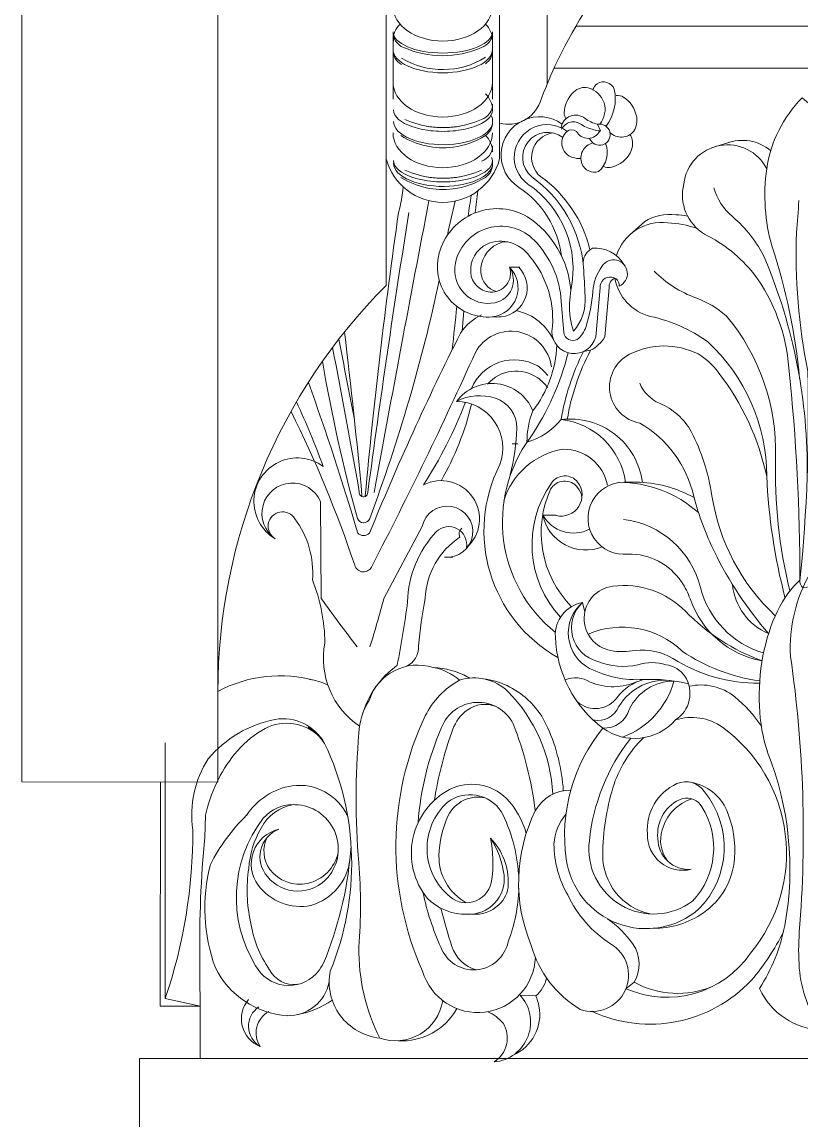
# Model space of a CAD drawing. Header units: millimetres. Extents: x 542654 to 551203, y 315718 to 321804.
# Drawn here: x 544213.4 to 544310.9, y 321024.6 to 321162.1 of the extents above; entities that cross this region are included whole.
import ezdxf

# ---------------------------------------------------------------- set-up
doc = ezdxf.new("R2010")
doc.units = ezdxf.units.MM
doc.layers.add('cad-block.com', color=250, linetype='Continuous')

msp = doc.modelspace()

# ---------------------------------------------------------------- linework, layer by layer
at = {"layer": 'cad-block.com', "color": 18, "lineweight": 15, "true_color": 0x000000}
for points in [[(544221.98, 321432.21), (544213.4, 321432.21), (544213.4, 321066.99), (544237.92, 321066.95), (544237.92, 321426.15)], [(544497.56, 321161.59), (544282.75, 321161.59)], [(544259.85, 321152.46), (544259.85, 321160.41)], [(544272.31, 321152.46), (544272.31, 321160.41)], [(544497.56, 321156.34), (544280.01, 321156.34)], [(544285.43, 321149.31), (544285.83, 321148.49)], [(544302.3, 321147.14), (544299.7, 321146.34)], [(544289.45, 321135.44), (544291.36, 321137.13), (544291.36, 321137.13)], [(544275.73, 321131.41), (544274.44, 321131.41)], [(544268.73, 321125.92), (544268.49, 321123.44)], [(544284.58, 321121.01), (544283.7, 321120.86)], [(544275.46, 321109.29), (544274.76, 321109.29)], [(544288.76, 321104.49), (544290.74, 321104.5)], [(544280.24, 321100.38), (544278.6, 321100.38)], [(544267.32, 321095.12), (544266.3, 321095.12), (544266.3, 321095.12), (544266.3, 321095.12), (544266.3, 321095.12)], [(544283.57, 321089.42), (544283.86, 321088.23)], [(544231.33, 321071.85), (544231.33, 321039.85)], [(544235.7, 321032.35), (544235.7, 321038.89), (544230.68, 321038.89), (544230.73, 321066.96)], [(544290.04, 321041.89), (544289.01, 321041.09)], [(544277.71, 321040.2), (544275.77, 321040.28)], [(544235.7, 321038.88), (544235.7, 321032.35)], [(544497.56, 321032.35), (544228.1, 321032.35), (544228.1, 321017.38), (544497.56, 321017.38)]]:
    msp.add_lwpolyline(points, dxfattribs=at)
for points in [[(544273.19, 321389.74), (544273.19, 321144.96, -0.765936), (544259, 321144.96), (544259, 321397.05)], [(544313.25, 321182.36), (544313.25, 321366.3, 0.820864), (544279.16, 321366.3), (544279.16, 321154.38)], [(544333.94, 321183.46, -0.874655), (544319.77, 321185.39, 1.163134), (544319.77, 321185.39, -0.274733), (544311.53, 321182.54, -0.223375), (544311.53, 321182.54, 0.265205), (544298.53, 321179.94, 0.114043), (544280.12, 321156.57, 0.018606), (544278.26, 321152.09, -0.388918), (544273.19, 321149.45, 0.149469)], [(544259.85, 321159.81, -0.204052), (544260.74, 321161.84, -1.230716)], [(544272.31, 321159.81, 0.204052), (544271.42, 321161.84, 1.230716)], [(544259.85, 321160.84, 0.315411), (544261.16, 321158.93, 1.230716)], [(544272.31, 321160.84, -0.329104), (544270.91, 321158.9, -1.230716)], [(544270.91, 321158.9, -0.209639), (544261.16, 321158.93, -6.055652)], [(544259.85, 321158.6, 0.278993), (544260.91, 321156.8, 1.230716)], [(544271.41, 321157.69, -0.283645), (544260.91, 321157.6, -6.055652)], [(544272.31, 321158.6, -0.255078), (544271.41, 321156.89, -1.230716)], [(544285.74, 321149.34, 0.549679), (544284.3, 321153.86, 0.27418), (544282.46, 321153.32, 0.199595), (544281.27, 321150.74, 0.113338), (544281.49, 321150, 785794.277615)], [(544284.88, 321153.64, -0.123858), (544285.39, 321154.39, -0.542119), (544285.39, 321154.39, -0.461689), (544287.55, 321153.7, -0.216729), (544286.53, 321149.05)], [(544272.31, 321151.1, 0.204052), (544271.42, 321153.13, 1.230716)], [(544287.01, 321148.28, 0.442894), (544289.99, 321148.43, 0.194733), (544290.32, 321150.36, 0.199595), (544288.7, 321152.7, 0.170967), (544287.8, 321152.9, 785794.277615)], [(544307.31, 321133.98, -0.10721), (544306.64, 321143.74, -0.160835), (544311.07, 321152.6, -0.035314), (544315.19, 321148.66, 1.723862)], [(544272.31, 321151.84, -0.329104), (544270.91, 321149.9, -1.230716)], [(544261.32, 321149.9, 0.1464), (544268.24, 321149.07, 0.1464)], [(544270.91, 321149.9, -0.1464), (544264, 321149.07, -0.1464)], [(544272.31, 321149.59, -0.255078), (544271.41, 321147.89, -1.230716)], [(544280.92, 321132.88, -0.089113), (544280.92, 321132.88, 0.219839), (544275.6, 321141.41, -1.029627), (544281.01, 321149.33)], [(544282.1, 321128.52, -0.089113), (544282.1, 321128.52, 0.30739), (544276.72, 321141.82, -1.011924), (544281.63, 321148.42)], [(544280.89, 321148.89, -0.579771), (544283.9, 321150.04)], [(544285.83, 321148.49, -0.414698), (544285.75, 321148.47, -0.054351), (544284.22, 321148.86, -0.055485), (544283.43, 321149.26, 0.474328), (544280.95, 321148.69, -0.582288)], [(544283.9, 321150.04, 0.107457), (544285.43, 321149.31, 1442348.621307)], [(544260.83, 321147.89, 0.173771), (544267.38, 321146.43, 6.055652)], [(544271.41, 321147.89, -0.10847), (544267.38, 321146.43, -6.055652)], [(544272.31, 321145.87, 0.204052), (544271.42, 321147.9, 1.230716)], [(544283.71, 321131.41, 0.21965), (544277.19, 321142.76, -0.974736), (544281.1, 321147.65)], [(544284.49, 321133.59, 0.182775), (544278.32, 321142.76, -0.633904), (544279.77, 321148.24)], [(544283.36, 321145.02, -0.124072), (544282.62, 321145.09, -0.638054), (544281.63, 321148.42, -0.04474), (544281.63, 321148.42, -0.04474)], [(544281.63, 321148.42, -0.308789), (544282.8, 321148.42, 0.608971), (544285.75, 321148.47)], [(544289.51, 321148.01, -0.117216), (544289.79, 321147.38, -0.194733), (544289.39, 321145.46, -0.199595), (544287.02, 321143.89, -0.126168), (544286.23, 321144)], [(544272.31, 321146.62, -0.329104), (544270.91, 321144.67, -1.230716)], [(544284.87, 321146.97, 0.449595), (544283.49, 321144.35, 0.38723), (544285.59, 321143.38, 0.886133), (544285.59, 321143.38, 0.313382), (544286.46, 321146.91, 785794.277615)], [(544305.02, 321130.6, 0.106196), (544298.86, 321135.55, -0.330214), (544296.25, 321141.86, -0.740794), (544306.64, 321143.74, -3.163728)], [(544301.62, 321146.93, -0.272681), (544307.14, 321146)], [(544259, 321144.96), (544259, 321131.34), (544259, 321129.13, 0.198608), (544237.92, 321078.31, 15.33169)], [(544272.31, 321144.37, -0.255078), (544271.41, 321142.66, -1.230716)], [(544260.83, 321142.66, 0.173771), (544267.38, 321141.21, 6.055652)], [(544261.32, 321143.56, 0.1464), (544268.24, 321142.73, 0.1464)], [(544270.91, 321143.56, -0.1464), (544264, 321142.73, -0.1464)], [(544271.41, 321142.66, -0.10847), (544267.38, 321141.21, -6.055652)], [(544261.12, 321141.47, -0.039144), (544260.54, 321138.27)], [(544270.12, 321138.21, -0.001326), (544270.47, 321140.97)], [(544306.4, 321132.52, 0.10725), (544302.33, 321137.75, -0.155827), (544300.03, 321141.37, -6.833505)], [(544257.49, 321103.23, -0.002589), (544264.35, 321139.73, -0.002589)], [(544266.66, 321135.4, -0.011135), (544267.63, 321139.68)], [(544269.26, 321137.8, -0.001228), (544269.63, 321140.43)], [(544310.79, 321092.13, 0.032939), (544311.76, 321118.41, -0.056907), (544310.35, 321135.78, 0.007846), (544310.66, 321139.75, -0.009538)], [(544256.37, 321102.79, -0.012721), (544260.54, 321138.27), (544260.54, 321138.27)], [(544256.69, 321103.23, -0.006584), (544261.84, 321138.27), (544261.84, 321138.27)], [(544276.67, 321137.74, 0.459898), (544265.89, 321133.93, 0.041388), (544265.57, 321132.94, 0.041388)], [(544282.1, 321128.52, 0.231049), (544276.67, 321137.74)], [(544297.87, 321136.3, 0.059979), (544294.25, 321136.98, 0.36159), (544287.82, 321132.86, 0.36159)], [(544296.73, 321137.81, 0.02415), (544295.25, 321137.98, 0.171499), (544291.36, 321137.13)], [(544274.44, 321131.41, -0.529558), (544272.62, 321126.97, -0.542328), (544267.66, 321131.93, -0.296741), (544272.15, 321136.42, -0.256079), (544277.51, 321134.8, -0.181484), (544280.91, 321127.13, 0.011463), (544281.23, 321123.27, 0.529397), (544282.92, 321122.36, 0.287354), (544282.92, 321122.36, -0.172993)], [(544279.74, 321123.38, 0.21172), (544276.94, 321132.78, 0.354921), (544271.62, 321134.31, 0.3067), (544269.57, 321130.73, 0.370824), (544272, 321128.3, 0.534157), (544274.44, 321131.41, 8.530922)], [(544274.16, 321134.58, 0.21172), (544274.16, 321134.58, 0.139064), (544272.91, 321134.31, 0.3067), (544270.86, 321130.73, 0.319594), (544272.81, 321128.38, 0.534157), (544272.81, 321128.38, 8.530922)], [(544265.57, 321132.94, 0.511766), (544272.25, 321125.2, 0.629067), (544274.44, 321131.41)], [(544288.76, 321131.74, 0.243152), (544288.76, 321131.74, 0.293221), (544284.81, 321133.78, 0.276192), (544283.65, 321132.03, 0.231265)], [(544310.75, 321117.47, 0.055702), (544307.31, 321133.98, -0.381708)], [(544272.25, 321125.2, 0.038189), (544273.4, 321125.2, 0.629067), (544275.58, 321131.41)], [(544283.71, 321131.41, 0.000261), (544283.89, 321127.78, -0.207649), (544282.43, 321123.39, -0.085267), (544281.94, 321126.92, 0.014662), (544282.1, 321128.52, 0.034849)], [(544288.16, 321129.05, 1.365028), (544286.01, 321131.51, 0.139299), (544284.86, 321128.39, -0.056208), (544284.01, 321123.98, -0.144052), (544282.92, 321122.36, -0.231379)], [(544311.71, 321105.26, 0.102031), (544306.4, 321132.52, -7259.273525)], [(544279.74, 321123.38, 0.882595), (544285.22, 321122.69, 0), (544285.77, 321128.83, -0.486696), (544287.24, 321130.17, -0.415656), (544288.16, 321129.05, 1.136714)], [(544284.58, 321121.01, 0.150656), (544286.35, 321122.69, 0), (544286.9, 321128.83, -0.341865), (544287.62, 321130.04, -0.415656), (544287.62, 321130.04, 1.136714)], [(544287.62, 321130.06, 0.298802), (544292.08, 321125.25, -0.102903), (544299.25, 321122.07)], [(544301.58, 321125.3, 0.095175), (544297.77, 321127.57, -0.111555), (544292.56, 321130.92, -5.93753)], [(544309.41, 321118.78, 0.140226), (544305.02, 321130.6, -4.106642)], [(544256.93, 321099.97, 0.036692), (544265.64, 321129.75, 0.036692)], [(544267.27, 321121.11, -0.002504), (544267.85, 321126.49, -0.002634)], [(544275.29, 321125.98, -0.242255), (544280.06, 321122.07)], [(544256.9, 321098.12, -0.019751), (544268.3, 321123.17, -0.131394), (544270.93, 321125.45, -0.131394)], [(544309.54, 321090.92, -0.067942), (544307.74, 321107.62, 0.18379), (544301.58, 321125.3, 2.74434)], [(544255.96, 321102.79, 0.007328), (544253.77, 321123.29, 0.007328)], [(544279.67, 321118.93, 0.729708), (544270.16, 321120.75, -0.013569), (544257.23, 321094.04)], [(544255.01, 321112.36, 0.00049), (544253.06, 321122.4, 0.00049)], [(544308.92, 321090.05, -0.051493), (544306.63, 321105.27, 0.20904), (544299.25, 321122.07, 0.155737)], [(544255.63, 321103.28, 0.003616), (544252.28, 321121.38, 0.003616)], [(544280.18, 321085.69, -0.027462), (544280.18, 321085.69), (544280.18, 321085.69, -0.401771), (544277.01, 321110.06, 0.088107), (544281.77, 321120.7, 0.088107)], [(544280.34, 321121.65, -0.157589), (544277.36, 321113.45, 2.102585)], [(544280.88, 321112.33, -0.076166), (544283.7, 321120.86, 3.182596)], [(544281.66, 321112.33, -0.08037), (544284.58, 321121.01, 3.182596)], [(544298.05, 321120.55, 0.237404), (544289.46, 321120.51, 0.720678), (544290.75, 321111.9, -1.347756)], [(544298.05, 321120.55, -0.087382), (544300.57, 321118.27, -0.111582), (544306.64, 321105.21, -0.111582)], [(544255.39, 321099.97, -0.024868), (544251.01, 321119.63, -0.024868)], [(544269.66, 321116.21, -0.451401), (544277.97, 321119.05, -0.071092), (544279.22, 321117.86, -0.33448)], [(544271.68, 321116.78, -0.385), (544277.97, 321117.55, -0.071092), (544279.22, 321116.36, -0.33448)], [(544309.41, 321118.78, -0.025973), (544310.79, 321092.25), (544310.79, 321092.25)], [(544255.43, 321098.12, 0.015432), (544249.25, 321117, 0.015432)], [(544277.36, 321113.45, 0.581674), (544267.8, 321114.62, 0.725274)], [(544297.19, 321110.83, 0.166163), (544293.22, 321114.38, -0.195185), (544290.73, 321116.88, -6.012753)], [(544274.53, 321105.41, 0.053131), (544275.33, 321111.26, 0.33383), (544272.67, 321115.01, 0.200886), (544267.8, 321114.62, 3.125388)], [(544247.75, 321114.55, -0.019993), (544251.12, 321106.46)], [(544268.91, 321114.5, -0.052299), (544263.66, 321104.16)], [(544269.68, 321114.28, -0.072203), (544265.86, 321104.69)], [(544267.8, 321114.62, -0.518783), (544273.23, 321106.71, -0.740798)], [(544280.88, 321112.33, -0.157797), (544276.62, 321109.53, -0.10138), (544277.36, 321113.45, -3.471521)], [(544247.08, 321113.37, -0.034131), (544255.05, 321094.13)], [(544280.88, 321112.33, -0.414473), (544291.07, 321104.48, -0.423693)], [(544280.88, 321112.33, -0.345344), (544288.96, 321104.48, -0.414412)], [(544297.51, 321102.7, -0.031281), (544297.51, 321102.7, 0.208341), (544290.75, 321111.9, 0.208341)], [(544307.7, 321087.78, -0.167265), (544299.78, 321102.81, 0.079104), (544297.19, 321110.83, -10.717964)], [(544273.72, 321102.17, -0.285721), (544281.15, 321108.63, -0.360712), (544286.7, 321104.12, -0.360712)], [(544251.12, 321106.46, 0.022122), (544251.12, 321106.46, 1.054172), (544245.1, 321097.42, -1.28214), (544247.57, 321099.92, -0.182518), (544249.76, 321092.26)], [(544280.49, 321082.56, -0.034039), (544280.49, 321082.56, -0.401946), (544273.23, 321106.71, -0.5535), (544273.23, 321106.71)], [(544279.69, 321104.39, -0.515214), (544282.96, 321104.51, -0.709758), (544280.26, 321100.32, -0.570817)], [(544245.1, 321097.42, -1.337696), (544250.78, 321102.05, 0), (544250.85, 321089.96, -0.345817)], [(544263.66, 321104.16, -0.022122), (544263.66, 321104.16, -0.886259), (544269.03, 321096.28, 0.738782), (544265.25, 321098.29, 0.1826), (544261.67, 321089.54)], [(544280.82, 321087.59, -0.353627), (544279.69, 321104.39)], [(544279.57, 321103.61, -0.530208), (544282.96, 321103.85, -0.134645), (544283.5, 321102.55, -0.570817)], [(544289.3, 321095.51, -1.066013), (544288.79, 321104.49, -5.01846)], [(544255.62, 321103.34, 1.146163), (544256.69, 321103.23, 3.805328)], [(544282.2, 321088.91, -0.034039), (544282.2, 321088.91, -0.312419), (544279.61, 321103.7, -0.5535), (544279.61, 321103.7)], [(544297.51, 321102.7, 0.05008), (544300.08, 321095.79, 0.06423), (544306.86, 321085.55, -0.097252)], [(544266.3, 321095.12, 2.246007), (544263.51, 321098.97, 0), (544258.7, 321089.96, 0.345817)], [(544255.39, 321099.97, 0.727286), (544256.93, 321099.97, 15.01189)], [(544286.03, 321096.39, -0.461618), (544278.59, 321100.38)], [(544284.46, 321098.63, -0.405864), (544278.6, 321100.38)], [(544306.24, 321083.12, -0.266147), (544298.35, 321091.31, 0.308533), (544288.71, 321099.85, -15.726434)], [(544268.47, 321098.74, 0.384974), (544268.23, 321097.62, 0.238793), (544263.87, 321089.96)], [(544255.43, 321098.12, 0.417675), (544256.9, 321098.12, -0.325349)], [(544255.05, 321094.13, 0.742268), (544257.23, 321094.04, -443.735523)], [(544313.62, 321035.93, -0.144462), (544310.71, 321043.68, -0.036311), (544310.71, 321048.15, 0.056388), (544309.61, 321082.69, -0.00893), (544309.61, 321082.69, -0.146695), (544312.11, 321093.15, -2.966604)], [(544249.76, 321092.26, -0.092008), (544251.32, 321084.37, 0.301371), (544255.66, 321073.95, 96.939635)], [(544305.73, 321079.33, -0.143683), (544294.88, 321082.43, 0.16372), (544290.17, 321083.44, -0.093637), (544287.12, 321083.42, -0.857179), (544287.35, 321091.48), (544287.35, 321091.48, -0.236212), (544296.45, 321088.34, 0.1101), (544306.05, 321082.13)], [(544295.96, 321092.02, -0.068029), (544297.04, 321089.88, 0.269661), (544306.05, 321082.13, 1.793084)], [(544302.34, 321091.7, 0.276004), (544306.86, 321085.55)], [(544314.87, 321092.3, -0.073091), (544311.17, 321091.3, -0.239093), (544310.79, 321092.25, 0.002105), (544310.79, 321092.25, 0.035728), (544310.79, 321092.25, -11.056755)], [(544250.85, 321089.96, 0.009847), (544255.37, 321083.89, -25.391163), (544255.37, 321083.89, -3.492006)], [(544261.67, 321089.54, -0.018994), (544260.37, 321081.58, 0.166536), (544255.95, 321075.23, -96.939635)], [(544258.7, 321089.96, -0.01179), (544256.96, 321083.89, 25.391163), (544256.96, 321083.89, 3.492006)], [(544263.87, 321089.96, 0.026908), (544263.04, 321084, -0.378377), (544263.04, 321084, -96.939635)], [(544286.11, 321073.71, -0.084135), (544286.11, 321073.71, -0.2251), (544280.17, 321085.16, -0.378896), (544283.57, 321089.42, 0.59869), (544285.48, 321082.07, 0.150676), (544290.51, 321081.64, -0.151464), (544294.04, 321081.64, -0.214438), (544296.37, 321080.2)], [(544283.57, 321089.42, 0.533362), (544284.46, 321081.19, 0.13189), (544291.22, 321079.8, -0.071598), (544296.84, 321079.25, -1.541494)], [(544305.75, 321079.63, -0.117237), (544296.06, 321083.35, 0.298603), (544284.27, 321085.48)], [(544261.47, 321081.42, 0.302315), (544263.04, 321084, -134.157073)], [(544256.86, 321077.19, -0.41344), (544264.88, 321081.29, -1.636938)], [(544264.88, 321081.29, -0.112496), (544269.22, 321080.11, -0.028689), (544269.45, 321079.97, 1.904773)], [(544264.88, 321081.29, -0.142353), (544268.18, 321079.71, -2.62619)], [(544250.15, 321079.66, 0.192082), (544237.92, 321078.31, 1.350051)], [(544251.7, 321079.08, 0.085561), (544249.38, 321079.81, 1.117027)], [(544263.88, 321075.24, -0.156745), (544268.18, 321079.71, -1.99593)], [(544271.17, 321079.89, -0.154788), (544276.7, 321077.31, -0.107963), (544279.22, 321073.72, -0.089584), (544281.17, 321065.9, -2.17136)], [(544281.39, 321079.75, -0.247402), (544284.53, 321079.48, 0.208665), (544290.5, 321079.56, -8.862265)], [(544282.97, 321076.96, 0.434127), (544287.93, 321077.56, -0.169184), (544291.22, 321079.8, -0.011054)], [(544286.11, 321073.71, 0.351713), (544289.45, 321076.11, -0.285039), (544295, 321079.61, -57.748043)], [(544288.11, 321076.4, -0.309317), (544295, 321079.61, -6.599534)], [(544288.59, 321072.6, 0.246044), (544295, 321079.61, 5.231502)], [(544296.37, 321080.2, -0.421558), (544295.2, 321074.73, -0.14578)], [(544305.96, 321073.94, 0.078143), (544302.63, 321077.63), (544302.63, 321077.63, 0.22875), (544296.92, 321078.95)], [(544279.85, 321065.45, 0.184481), (544274.24, 321078.3)], [(544255.58, 321073.1, -0.13038), (544256.86, 321077.19, -0.481549)], [(544265.03, 321064.69, -0.008639), (544265.22, 321065.82, -0.04176), (544267.34, 321073.57, -0.148208), (544269.13, 321075.97, -0.262427), (544272.77, 321076.4)], [(544284.92, 321074.74, 0.362805), (544288.11, 321076.4, -1.295273)], [(544304.6, 321045.55), (544304.6, 321045.55, 0.432861), (544301.08, 321073.84), (544301.08, 321073.84, 0.233459), (544295.2, 321074.73, 0.181335)], [(544236.7, 321069.86, -0.171669), (544245.1, 321074.8, -0.31815), (544251.29, 321071.8, -1.347009)], [(544240, 321070.44, -0.08197), (544243.41, 321073.43, -0.325183), (544250.36, 321072.92, -1.087577)], [(544249.22, 321073.83, -0.098659), (544251.29, 321071.8)], [(544277.66, 321063.34, 0.063613), (544274.88, 321074.26)], [(544286.11, 321073.71, 0.208807), (544281.53, 321057.32), (544281.53, 321057.32, 0.594445), (544298.15, 321051.07), (544298.15, 321051.07, 0.382065), (544298.84, 321065.72, 0.375358), (544295.39, 321066.76, 0.0695), (544295.39, 321066.76, 0.317906), (544291.7, 321060.46, 0.496494), (544297.17, 321056.04)], [(544286.11, 321073.71, 0.385333), (544295.2, 321074.73, -2.094912)], [(544258.18, 321034.91, -0.118018), (544255.56, 321046.29, 0.041155), (544255.56, 321056.85, -0.041721), (544255.58, 321073.1, -12.046123)], [(544289.6, 321072.45, 0.141473), (544284.43, 321059.61), (544284.43, 321059.61, 0.664156), (544297.36, 321052.07), (544297.36, 321052.07, 0.339835), (544298.53, 321063.85, 0.323788), (544296.09, 321064.91, 0.0695), (544296.09, 321064.91, 0.347419), (544293.01, 321059.87, 0.437695), (544297.17, 321056.04)], [(544292.03, 321050.45, -0.354768), (544286.11, 321057.84, -0.072214), (544287.38, 321066.25, -0.12893), (544291.23, 321072.53, -0.231429)], [(544251.29, 321071.8, -0.212061), (544251.99, 321043.3, 0.439896), (544258.18, 321034.91)], [(544240, 321070.44, 0.114006), (544236.36, 321062.8), (544236.27, 321060.04, 0.026099), (544235.66, 321044.75, 0.001642), (544235.7, 321038.89), (544231.33, 321039.85)], [(544234.78, 321061, -0.177943), (544236.7, 321069.86, -0.177943)], [(544306.7, 321070.78, -0.141182), (544308.9, 321049.01, -0.094091), (544305.73, 321041.12, 0.288639), (544313.62, 321035.93, 0.191732)], [(544274.06, 321064.9, 0.321703), (544266.93, 321066.03, 0.986375)], [(544297.15, 321066.93, -0.25583), (544301.63, 321063.39, -0.119239), (544302.61, 321057.42, -0.225387), (544298.72, 321050.6, -0.155258), (544292.43, 321048.65, 2449053.141301)], [(544241.5, 321062.79, -0.209926), (544247.23, 321066.49, -3.939568)], [(544273.4, 321063.27, 0.436353), (544266.63, 321064.4, 3.0801)], [(544282.1, 321065.96, 0.274642), (544277.66, 321063.34, 0.217521), (544277.16, 321046.51)], [(544247.37, 321064.14, 0.240883), (544243.35, 321061.2, 4.829661)], [(544243.6, 321062.42, -0.238791), (544247.59, 321064.13, -6.80133)], [(544269.02, 321051.86, -0.279973), (544265.6, 321057.76, -0.104047), (544266.76, 321062.77, -0.347374), (544271.4, 321064.97, -0.607493)], [(544276.53, 321060.54, 0.121343), (544274.06, 321064.9)], [(544294.25, 321057.04, -0.246481), (544293.55, 321060.99, -0.254861), (544297.26, 321064.86, -5.104743)], [(544275.56, 321055.45, 0.103004), (544273.4, 321063.27)], [(544280, 321059.2, -0.162029), (544281.49, 321062.95, 1.099539), (544281.49, 321062.95, 1.382577)], [(544247.87, 321041.64, -0.318574), (544244.4, 321043.46, -0.119708), (544242.02, 321049.46, -0.090902), (544241.78, 321056.12, -0.116357), (544243.35, 321061.2, -0.116859)], [(544234.78, 321061, -0.083402), (544231.33, 321039.85, 1.397208)], [(544244.11, 321060.06, 0.285293), (544244.44, 321056.03, 0.296691), (544249.15, 321054.28, 0.291653), (544252.98, 321058.13, 6.417385)], [(544269.13, 321050.42, 0.461719), (544273.75, 321055.32, 0.115634), (544272.04, 321059.92, 20.065313)], [(544272.04, 321059.92, -0.211335), (544274.27, 321054.14, -0.213576), (544273.08, 321051.58, -0.21655), (544269.71, 321050.43, 0.961113)], [(544283.28, 321038.5, 0.908491), (544287.09, 321046.71, -0.143613), (544281.73, 321052.83), (544281.73, 321052.83, -0.132544), (544280, 321059.2, -0.15188)], [(544246.59, 321037.72, -0.266139), (544237.61, 321043.69, -0.151044), (544236.98, 321056.64, -4.474815)], [(544263.6, 321053.15, 0.054818), (544265.82, 321046.31), (544265.82, 321046.31, 0.752427), (544274.25, 321046.95), (544274.25, 321046.95, 0.086815), (544275.6, 321053.68, 0.086815)], [(544270.28, 321043.46, -0.253098), (544267.23, 321046.37, -0.01242), (544265.82, 321051.16)], [(544299.8, 321041.36, -0.226562), (544290.04, 321041.89, 0.282605), (544289.92, 321046.64, 0.083777), (544286.68, 321049.85, 0.075772)], [(544304.72, 321042.16, 0.062528), (544308.73, 321048.21, -0.967955)], [(544277.16, 321046.51, 0.192101), (544283.28, 321038.5, -2.094912)], [(544304.6, 321045.55, -0.361247), (544289.01, 321041.09, -0.274088)], [(544250.23, 321042.96, -0.510554), (544242.65, 321043.97, 0.596667)], [(544274.87, 321032.76, 0.351268), (544278.12, 321038.92, 0.060737), (544277.71, 321040.2, 0.162893), (544279.08, 321042.43, -1399.089496)], [(544304.72, 321042.16, -0.322977), (544284.79, 321038.24, -0.272634)], [(544243.06, 321038.83, 0.130764), (544243.06, 321038.83, 0.553254), (544243.21, 321033.86, -0.515467), (544241.77, 321039.73, -1.541012)], [(544247.71, 321037.82, 0.11263), (544252.23, 321039.66, -0.318197)], [(544266.07, 321039.6, 51.364145), (544266.07, 321039.6, -0.469787), (544258.18, 321034.91, -1.226798)], [(544271.71, 321038.21, -0.101009), (544273.63, 321036.78, -0.410571), (544272.51, 321031.92, 0.627937), (544275.7, 321040.35, 1.541012)], [(544243.21, 321033.86, -0.438192), (544244.3, 321038.24, 4.127219)], [(544260.48, 321034.57, 0.287042), (544267.83, 321038.6, -239.0764)]]:
    msp.add_lwpolyline(points, format="xyb", dxfattribs=at)
for centre, radius, start, end in [((544285.7, 321148.01), 1.33, 200.9827, 101.9629), ((544288.04, 321089.31), 15.19, 48.5482, 89.6824), ((544290.12, 321089.31), 15.19, 60.7578, 89.6824), ((544289.43, 321087.65), 7.86, 33.822, 90.918), ((544270.02, 321073.91), 6.09, 46.1518, 107.6021), ((544270.51, 321072.03), 4.91, 26.9907, 159.0173), ((544298.41, 321058.91), 38.2, 154.685, 204.1233), ((544298.7, 321059.36), 35.8, 156.2403, 175.9557), ((544248.12, 321059.89), 6.66, 24.7158, 97.6941), ((544271.15, 321058.07), 9.01, 117.9373, 218.7454), ((544247.46, 321058.59), 5.54, 320.3527, 88.6211), ((544271.93, 321058.65), 7.82, 132.6067, 230.8259), ((544257.94, 321045.99), 23.51, 134.3609, 153.0606), ((544256.59, 321052.5), 16.35, 142.6184, 211.4733), ((544246.59, 321056.69), 4.49, 103.5239, 216.1778), ((544246.91, 321057.6), 3.72, 111.6345, 221.504), ((544257.6, 321056.9), 14.76, 351.7747, 11.8049), ((544206.99, 321062.41), 47.74, 338.8287, 355.8351), ((544247.72, 321058.03), 6.77, 285.9303, 353.6503), ((544247.95, 321058.22), 4.92, 218.8375, 320.0161), ((544251.73, 321055.05), 0.000224, 229.9354, 245.8381), ((544269.02, 321055.05), 3.19, 230.3984, 355.3442), ((544248.28, 321058.05), 6.66, 216.9792, 281.2602), ((544264.12, 321052.43), 0.00027, 294.1619, 310.0646), ((544268.91, 321057.12), 6.7, 224.3601, 271.8422), ((544266.99, 321052.59), 0.000224, 294.1619, 310.0646), ((544249.58, 321051.51), 0.00027, 229.9354, 245.8381), ((544244.65, 321047.65), 7.3, 319.9682, 340.1131), ((544270.47, 321045.3), 7.2, 196.1545, 357.9647), ((544251.03, 321050.47), 27.18, 348.4944, 348.5032), ((544246.71, 321042.96), 5.25, 268.6579, 348.7617)]:
    msp.add_arc(centre, radius, start, end, dxfattribs=at)
at = {"layer": 'cad-block.com', "color": 18, "lineweight": 15, "true_color": 0x000000, "extrusion": (0, 0, -1)}
for centre, major_axis, ratio, start_param, end_param in [((544266.08, 321164.09), (-6.23, 0), 0.700831, 3.141593, 6.283185), ((544266.08, 321154.58), (-6.23, 0), 0.700831, 3.141593, 6.283185), ((544266.15, 321151.1), (-6.23, 0), 0.430137, 4.467777, 6.283185), ((544266.15, 321149.65), (6.23, 0), 0.466244, 1.447393, 3.143075), ((544266.08, 321148.24), (-6.23, 0), 0.700831, 3.141593, 6.283185), ((544266.15, 321144.77), (-6.23, 0), 0.430137, 4.467777, 6.283185), ((544266.15, 321144.43), (6.23, 0), 0.466244, 1.447393, 3.143075)]:
    msp.add_ellipse(centre, major_axis=major_axis, ratio=ratio, start_param=start_param, end_param=end_param, dxfattribs=at)
at = {"layer": 'cad-block.com', "color": 18, "lineweight": 15, "true_color": 0x000000}
for centre, major_axis, ratio, start_param, end_param in [((544266.08, 321160.9), (6.23, 0), 0.430137, 3.141593, 6.283185), ((544266.08, 321159.36), (-1.49, -7.78), 0.780976, -1.528988, -1.422133), ((544266.08, 321159.36), (-6.23, 0), 0.687615, 3.141593, 3.332074), ((544266.08, 321158.66), (6.23, 0), 0.466865, 3.141593, 6.283185), ((544266.08, 321151.1), (6.23, 0), 0.430137, 4.467777, 6.283185), ((544266.08, 321149.65), (6.23, 0), 0.466865, 4.847432, 6.283185), ((544266.08, 321149.56), (-6.23, 0), 0.687615, 3.141593, 3.332074), ((544266.08, 321144.33), (-6.23, 0), 0.687615, 3.141593, 3.332074), ((544266.08, 321144.77), (6.23, 0), 0.430137, 4.467777, 6.283185), ((544266.08, 321144.43), (6.23, 0), 0.466865, 4.847432, 6.283185), ((544313.23, 321079.38), (1.24, 14.27), 0.521284, 0.49456, 2.262427)]:
    msp.add_ellipse(centre, major_axis=major_axis, ratio=ratio, start_param=start_param, end_param=end_param, dxfattribs=at)

doc.saveas('drawing.dxf')
